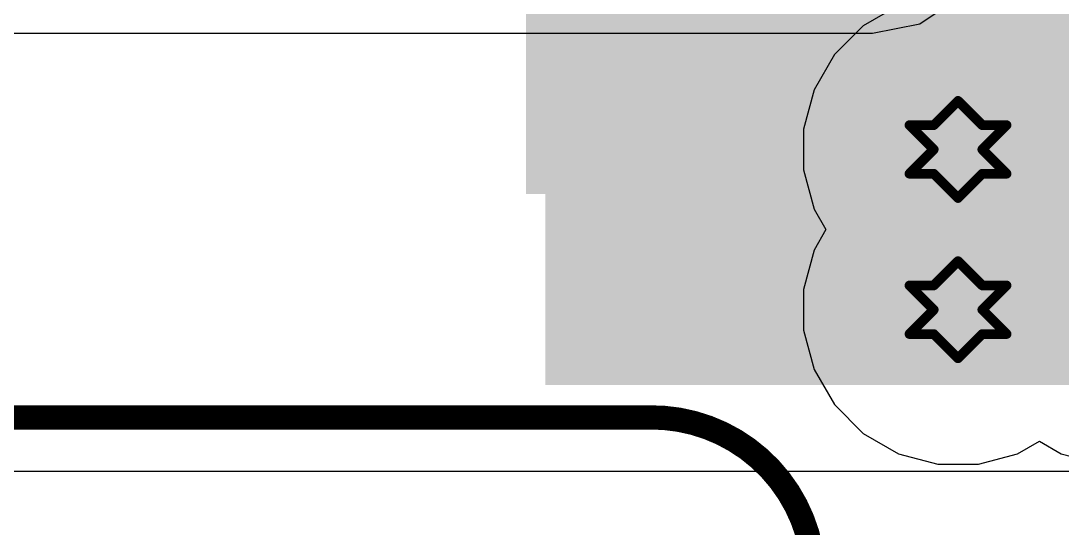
# Model space of a CAD drawing. Header units: inches. Extents: x -3 to 5437, y -3 to 5435.
# Drawn here: x 90.85 to 96.29, y 41.8 to 44.45 of the extents above; entities that cross this region are included whole.
import ezdxf

# ---------------------------------------------------------------- set-up
doc = ezdxf.new("R2010")
doc.units = ezdxf.units.IN
for name, color, linetype in [('Bottom Layer', 5, 'Continuous'), ('Bottom Solder', 6, 'Continuous'), ('Drill Drawing', 1, 'Continuous'), ('GND', 16, 'Continuous'), ('PWR', 76, 'Continuous'), ('Top Layer', 1, 'Continuous'), ('Top Overlay', 2, 'Continuous'), ('Top Paste', 8, 'Continuous'), ('Top Solder', 216, 'Continuous'), ('Via Holes', 16, 'Continuous')]:
    doc.layers.add(name, color=color, linetype=linetype)

# ---------------------------------------------------------------- blocks, each defined once
blk = doc.blocks.new('SLF12575T_221M1R3_PF_361')
at = {"layer": 'Top Overlay'}
for points in [[(6.35, -2.0574, 0.127, 0.127, 0), (6.35, -5.461, 0.127, 0.127, 0)], [(6.35, -5.461, 0.127, 0.127, -0.414214), (5.5118, -6.3246, 0.127, 0.127, 0)]]:
    blk.add_lwpolyline(points, format="xyseb", dxfattribs=at)
blk.add_lwpolyline([(6.3182, -5.461, 0.0635, 0.0635, 1), (6.3817, -5.461, 0.0635, 0.0635, 1)], format="xyseb", close=True, dxfattribs=at)
blk.add_lwpolyline([(6.3182, -5.461, 0.0635, 0.0635, 1), (6.3817, -5.461, 0.0635, 0.0635, 1)], format="xyseb", close=True, dxfattribs=at)
blk = doc.blocks.new('RVT1E100M0405__365')
at = {"layer": 'Top Layer'}
blk.add_hatch(color=1, dxfattribs=at).paths.add_polyline_path([(0.5, 0.8), (3.1, 0.8), (3.1, -0.8), (0.5, -0.8)])
at = {"layer": 'Top Paste'}
blk.add_hatch(color=8, dxfattribs=at).paths.add_polyline_path([(0.5, 0.8), (3.1, 0.8), (3.1, -0.8), (0.5, -0.8)])
at = {"layer": 'Top Solder'}
blk.add_hatch(color=216, dxfattribs=at).paths.add_polyline_path([(0.3984, 0.9016), (3.2016, 0.9016), (3.2016, -0.9016), (0.3984, -0.9016)])

msp = doc.modelspace()

# ---------------------------------------------------------------- hatches: boundary and pattern name
at = {"layer": 'Bottom Layer'}
h = msp.add_hatch(color=5, dxfattribs=at)
edge = h.paths.add_edge_path()
edge.add_arc((95.7484, 43.7785), 0.3, 0, 360)
h = msp.add_hatch(color=5, dxfattribs=at)
edge = h.paths.add_edge_path()
edge.add_arc((95.7484, 42.9403), 0.3, 0, 360)
at = {"layer": 'Bottom Solder'}
h = msp.add_hatch(color=6, dxfattribs=at)
edge = h.paths.add_edge_path()
edge.add_arc((95.7484, 43.7785), 0.15, 0, 360)
h = msp.add_hatch(color=6, dxfattribs=at)
edge = h.paths.add_edge_path()
edge.add_arc((95.7484, 42.9403), 0.15, 0, 360)
at = {"layer": 'GND'}
h = msp.add_hatch(color=16, dxfattribs=at)
edge = h.paths.add_edge_path()
edge.add_arc((95.7484, 43.7785), 0.3, 0, 360)
h = msp.add_hatch(color=16, dxfattribs=at)
edge = h.paths.add_edge_path()
edge.add_arc((95.7484, 42.9403), 0.3, 0, 360)
at = {"layer": 'PWR'}
h = msp.add_hatch(color=76, dxfattribs=at)
edge = h.paths.add_edge_path()
edge.add_arc((95.7484, 43.7785), 0.3, 0, 360)
h = msp.add_hatch(color=76, dxfattribs=at)
edge = h.paths.add_edge_path()
edge.add_arc((95.7484, 42.9403), 0.3, 0, 360)
at = {"layer": 'Top Layer'}
msp.add_hatch(color=1, dxfattribs=at).paths.add_polyline_path([(93.5894, 42.5469), (99.0455, 42.5469), (99.0455, 46.2469), (93.5894, 46.2469)])
h = msp.add_hatch(color=1, dxfattribs=at)
edge = h.paths.add_edge_path()
edge.add_arc((95.7484, 43.7785), 0.3, 0, 360)
h = msp.add_hatch(color=1, dxfattribs=at)
edge = h.paths.add_edge_path()
edge.add_arc((95.7484, 42.9403), 0.3, 0, 360)
at = {"layer": 'Top Solder'}
h = msp.add_hatch(color=216, dxfattribs=at)
edge = h.paths.add_edge_path()
edge.add_arc((95.7484, 43.7785), 0.15, 0, 360)
h = msp.add_hatch(color=216, dxfattribs=at)
edge = h.paths.add_edge_path()
edge.add_arc((95.7484, 42.9403), 0.15, 0, 360)
at = {"layer": 'Via Holes'}
h = msp.add_hatch(color=7, dxfattribs=at)
edge = h.paths.add_edge_path()
edge.add_arc((95.7484, 43.7785), 0.15, 0, 360)
h = msp.add_hatch(color=7, dxfattribs=at)
edge = h.paths.add_edge_path()
edge.add_arc((95.7484, 42.9403), 0.15, 0, 360)

# ---------------------------------------------------------------- linework, layer by layer
at = {"layer": 'Bottom Layer'}
for p, q in [((95.5481, 44.436), (95.7582, 44.5764)), ((95.3004, 44.3868), (95.5481, 44.436)), ((83.704, 44.3868), (95.3004, 44.3868))]:
    msp.add_line(p, q, dxfattribs=at)
at = {"layer": 'Drill Drawing'}
for points in [[(95.6214, 43.9055, 0.0508, 0.0508, 0), (95.7484, 44.0325, 0.0508, 0.0508, 0)], [(95.7484, 44.0325, 0.0508, 0.0508, 0), (95.8754, 43.9055, 0.0508, 0.0508, 0)], [(95.4944, 43.9055, 0.0508, 0.0508, 0), (95.6214, 43.7785, 0.0508, 0.0508, 0)], [(95.4944, 43.9055, 0.0508, 0.0508, 0), (95.6214, 43.9055, 0.0508, 0.0508, 0)], [(95.8754, 43.9055, 0.0508, 0.0508, 0), (96.0024, 43.9055, 0.0508, 0.0508, 0)], [(95.8754, 43.7785, 0.0508, 0.0508, 0), (96.0024, 43.9055, 0.0508, 0.0508, 0)], [(95.4944, 43.6515, 0.0508, 0.0508, 0), (95.6214, 43.7785, 0.0508, 0.0508, 0)], [(95.8754, 43.7785, 0.0508, 0.0508, 0), (96.0024, 43.6515, 0.0508, 0.0508, 0)], [(95.4944, 43.6515, 0.0508, 0.0508, 0), (95.6214, 43.6515, 0.0508, 0.0508, 0)], [(95.6214, 43.6515, 0.0508, 0.0508, 0), (95.7484, 43.5245, 0.0508, 0.0508, 0)], [(95.7484, 43.5245, 0.0508, 0.0508, 0), (95.8754, 43.6515, 0.0508, 0.0508, 0)], [(95.8754, 43.6515, 0.0508, 0.0508, 0), (96.0024, 43.6515, 0.0508, 0.0508, 0)], [(95.6214, 43.0673, 0.0508, 0.0508, 0), (95.7484, 43.1943, 0.0508, 0.0508, 0)], [(95.7484, 43.1943, 0.0508, 0.0508, 0), (95.8754, 43.0673, 0.0508, 0.0508, 0)], [(95.4944, 43.0673, 0.0508, 0.0508, 0), (95.6214, 42.9403, 0.0508, 0.0508, 0)], [(95.4944, 43.0673, 0.0508, 0.0508, 0), (95.6214, 43.0673, 0.0508, 0.0508, 0)], [(95.8754, 43.0673, 0.0508, 0.0508, 0), (96.0024, 43.0673, 0.0508, 0.0508, 0)], [(95.8754, 42.9403, 0.0508, 0.0508, 0), (96.0024, 43.0673, 0.0508, 0.0508, 0)], [(95.4944, 42.8133, 0.0508, 0.0508, 0), (95.6214, 42.9403, 0.0508, 0.0508, 0)], [(95.8754, 42.9403, 0.0508, 0.0508, 0), (96.0024, 42.8133, 0.0508, 0.0508, 0)], [(95.4944, 42.8133, 0.0508, 0.0508, 0), (95.6214, 42.8133, 0.0508, 0.0508, 0)], [(95.6214, 42.8133, 0.0508, 0.0508, 0), (95.7484, 42.6863, 0.0508, 0.0508, 0)], [(95.7484, 42.6863, 0.0508, 0.0508, 0), (95.8754, 42.8133, 0.0508, 0.0508, 0)], [(95.8754, 42.8133, 0.0508, 0.0508, 0), (96.0024, 42.8133, 0.0508, 0.0508, 0)]]:
    msp.add_lwpolyline(points, format="xyseb", dxfattribs=at)
for points in [[(95.7357, 44.0325, 0.0254, 0.0254, 1), (95.7611, 44.0325, 0.0254, 0.0254, 1)], [(95.7357, 44.0325, 0.0254, 0.0254, 1), (95.7611, 44.0325, 0.0254, 0.0254, 1)], [(95.4817, 43.9055, 0.0254, 0.0254, 1), (95.5071, 43.9055, 0.0254, 0.0254, 1)], [(95.4817, 43.9055, 0.0254, 0.0254, 1), (95.5071, 43.9055, 0.0254, 0.0254, 1)], [(95.6087, 43.9055, 0.0254, 0.0254, 1), (95.6341, 43.9055, 0.0254, 0.0254, 1)], [(95.6087, 43.9055, 0.0254, 0.0254, 1), (95.6341, 43.9055, 0.0254, 0.0254, 1)], [(95.8627, 43.9055, 0.0254, 0.0254, 1), (95.8881, 43.9055, 0.0254, 0.0254, 1)], [(95.8627, 43.9055, 0.0254, 0.0254, 1), (95.8881, 43.9055, 0.0254, 0.0254, 1)], [(95.9897, 43.9055, 0.0254, 0.0254, 1), (96.0151, 43.9055, 0.0254, 0.0254, 1)], [(95.9897, 43.9055, 0.0254, 0.0254, 1), (96.0151, 43.9055, 0.0254, 0.0254, 1)], [(95.6087, 43.7785, 0.0254, 0.0254, 1), (95.6341, 43.7785, 0.0254, 0.0254, 1)], [(95.6087, 43.7785, 0.0254, 0.0254, 1), (95.6341, 43.7785, 0.0254, 0.0254, 1)], [(95.8627, 43.7785, 0.0254, 0.0254, 1), (95.8881, 43.7785, 0.0254, 0.0254, 1)], [(95.8627, 43.7785, 0.0254, 0.0254, 1), (95.8881, 43.7785, 0.0254, 0.0254, 1)], [(95.4817, 43.6515, 0.0254, 0.0254, 1), (95.5071, 43.6515, 0.0254, 0.0254, 1)], [(95.4817, 43.6515, 0.0254, 0.0254, 1), (95.5071, 43.6515, 0.0254, 0.0254, 1)], [(95.6087, 43.6515, 0.0254, 0.0254, 1), (95.6341, 43.6515, 0.0254, 0.0254, 1)], [(95.6087, 43.6515, 0.0254, 0.0254, 1), (95.6341, 43.6515, 0.0254, 0.0254, 1)], [(95.8627, 43.6515, 0.0254, 0.0254, 1), (95.8881, 43.6515, 0.0254, 0.0254, 1)], [(95.8627, 43.6515, 0.0254, 0.0254, 1), (95.8881, 43.6515, 0.0254, 0.0254, 1)], [(95.9897, 43.6515, 0.0254, 0.0254, 1), (96.0151, 43.6515, 0.0254, 0.0254, 1)], [(95.9897, 43.6515, 0.0254, 0.0254, 1), (96.0151, 43.6515, 0.0254, 0.0254, 1)], [(95.7357, 43.5245, 0.0254, 0.0254, 1), (95.7611, 43.5245, 0.0254, 0.0254, 1)], [(95.7357, 43.5245, 0.0254, 0.0254, 1), (95.7611, 43.5245, 0.0254, 0.0254, 1)], [(95.7357, 43.1943, 0.0254, 0.0254, 1), (95.7611, 43.1943, 0.0254, 0.0254, 1)], [(95.7357, 43.1943, 0.0254, 0.0254, 1), (95.7611, 43.1943, 0.0254, 0.0254, 1)], [(95.4817, 43.0673, 0.0254, 0.0254, 1), (95.5071, 43.0673, 0.0254, 0.0254, 1)], [(95.4817, 43.0673, 0.0254, 0.0254, 1), (95.5071, 43.0673, 0.0254, 0.0254, 1)], [(95.6087, 43.0673, 0.0254, 0.0254, 1), (95.6341, 43.0673, 0.0254, 0.0254, 1)], [(95.6087, 43.0673, 0.0254, 0.0254, 1), (95.6341, 43.0673, 0.0254, 0.0254, 1)], [(95.8627, 43.0673, 0.0254, 0.0254, 1), (95.8881, 43.0673, 0.0254, 0.0254, 1)], [(95.8627, 43.0673, 0.0254, 0.0254, 1), (95.8881, 43.0673, 0.0254, 0.0254, 1)], [(95.9897, 43.0673, 0.0254, 0.0254, 1), (96.0151, 43.0673, 0.0254, 0.0254, 1)], [(95.9897, 43.0673, 0.0254, 0.0254, 1), (96.0151, 43.0673, 0.0254, 0.0254, 1)], [(95.6087, 42.9403, 0.0254, 0.0254, 1), (95.6341, 42.9403, 0.0254, 0.0254, 1)], [(95.6087, 42.9403, 0.0254, 0.0254, 1), (95.6341, 42.9403, 0.0254, 0.0254, 1)], [(95.8627, 42.9403, 0.0254, 0.0254, 1), (95.8881, 42.9403, 0.0254, 0.0254, 1)], [(95.8627, 42.9403, 0.0254, 0.0254, 1), (95.8881, 42.9403, 0.0254, 0.0254, 1)], [(95.4817, 42.8133, 0.0254, 0.0254, 1), (95.5071, 42.8133, 0.0254, 0.0254, 1)], [(95.4817, 42.8133, 0.0254, 0.0254, 1), (95.5071, 42.8133, 0.0254, 0.0254, 1)], [(95.6087, 42.8133, 0.0254, 0.0254, 1), (95.6341, 42.8133, 0.0254, 0.0254, 1)], [(95.6087, 42.8133, 0.0254, 0.0254, 1), (95.6341, 42.8133, 0.0254, 0.0254, 1)], [(95.8627, 42.8133, 0.0254, 0.0254, 1), (95.8881, 42.8133, 0.0254, 0.0254, 1)], [(95.8627, 42.8133, 0.0254, 0.0254, 1), (95.8881, 42.8133, 0.0254, 0.0254, 1)], [(95.9897, 42.8133, 0.0254, 0.0254, 1), (96.0151, 42.8133, 0.0254, 0.0254, 1)], [(95.9897, 42.8133, 0.0254, 0.0254, 1), (96.0151, 42.8133, 0.0254, 0.0254, 1)], [(95.7357, 42.6863, 0.0254, 0.0254, 1), (95.7611, 42.6863, 0.0254, 0.0254, 1)], [(95.7357, 42.6863, 0.0254, 0.0254, 1), (95.7611, 42.6863, 0.0254, 0.0254, 1)]]:
    msp.add_lwpolyline(points, format="xyseb", close=True, dxfattribs=at)
at = {"layer": 'PWR'}
for p, q in [((95.4365, 44.5314), (95.2522, 44.4251)), ((95.2522, 44.4251), (95.1018, 44.2746)), ((95.1018, 44.2746), (94.9954, 44.0904)), ((94.9954, 44.0904), (94.9404, 43.8849)), ((94.9404, 43.8849), (94.9404, 43.6721)), ((94.9404, 43.6721), (94.9954, 43.4666)), ((94.9954, 43.4666), (95.0573, 43.3594)), ((95.0573, 43.3594), (94.9954, 43.2522)), ((94.9954, 43.2522), (94.9404, 43.0467)), ((94.9404, 43.0467), (94.9404, 42.8339)), ((94.9404, 42.8339), (94.9954, 42.6284)), ((94.9954, 42.6284), (95.1018, 42.4442)), ((95.1018, 42.4442), (95.2522, 42.2937)), ((95.2522, 42.2937), (95.4365, 42.1874)), ((96.0602, 42.1874), (96.1738, 42.2529)), ((96.1738, 42.2529), (96.2874, 42.1874)), ((95.4365, 42.1874), (95.642, 42.1323)), ((95.8547, 42.1323), (96.0602, 42.1874)), ((96.2874, 42.1874), (96.4929, 42.1323)), ((95.642, 42.1323), (95.8547, 42.1323))]:
    msp.add_line(p, q, dxfattribs=at)
at = {"layer": 'Top Layer'}
msp.add_line((99.2448, 42.0952), (90.7789, 42.0952), dxfattribs=at)

# ---------------------------------------------------------------- block references
for name, p, rotation in [('RVT1E100M0405__365', (94.3895, 46.7469), 270), ('SLF12575T_221M1R3_PF_361', (88.6709, 36.0273), 90)]:
    msp.add_blockref(name, p, dxfattribs=dict(rotation=rotation))

doc.saveas('drawing.dxf')
